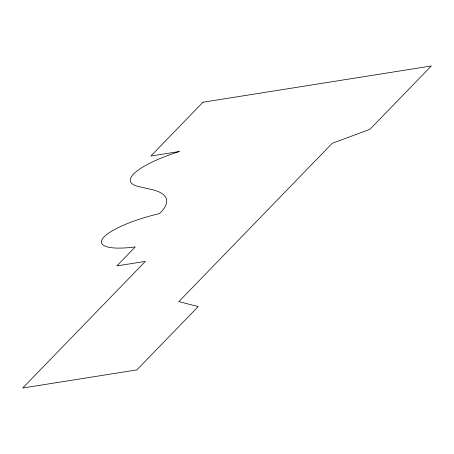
<?xml version="1.0" encoding="UTF-8"?>
<svg xmlns="http://www.w3.org/2000/svg" width="454" height="454" viewBox="0 0 454 454"><rect width="100%" height="100%" fill="white"/><g stroke="black" fill="none" stroke-linecap="round" stroke-linejoin="round"><path stroke-width="0.68" d="M202.995 102.224L150.853 156.045L179.387 151.511A70.972 17.048 -14.4 0 0 138.561 186.526L149.826 189.136A129.719 31.161 -14.4 0 1 159.473 213.613A57.896 13.909 -14.4 0 0 102.763 238.458A57.896 13.909 -14.4 0 0 135.252 246.925L116.848 265.919L145.388 261.391L22.7 388.028L136.853 369.902L198.199 306.586L178.859 301.615L332.214 143.322L369.959 129.294L431.3 65.972L202.995 102.224"/></g></svg>
